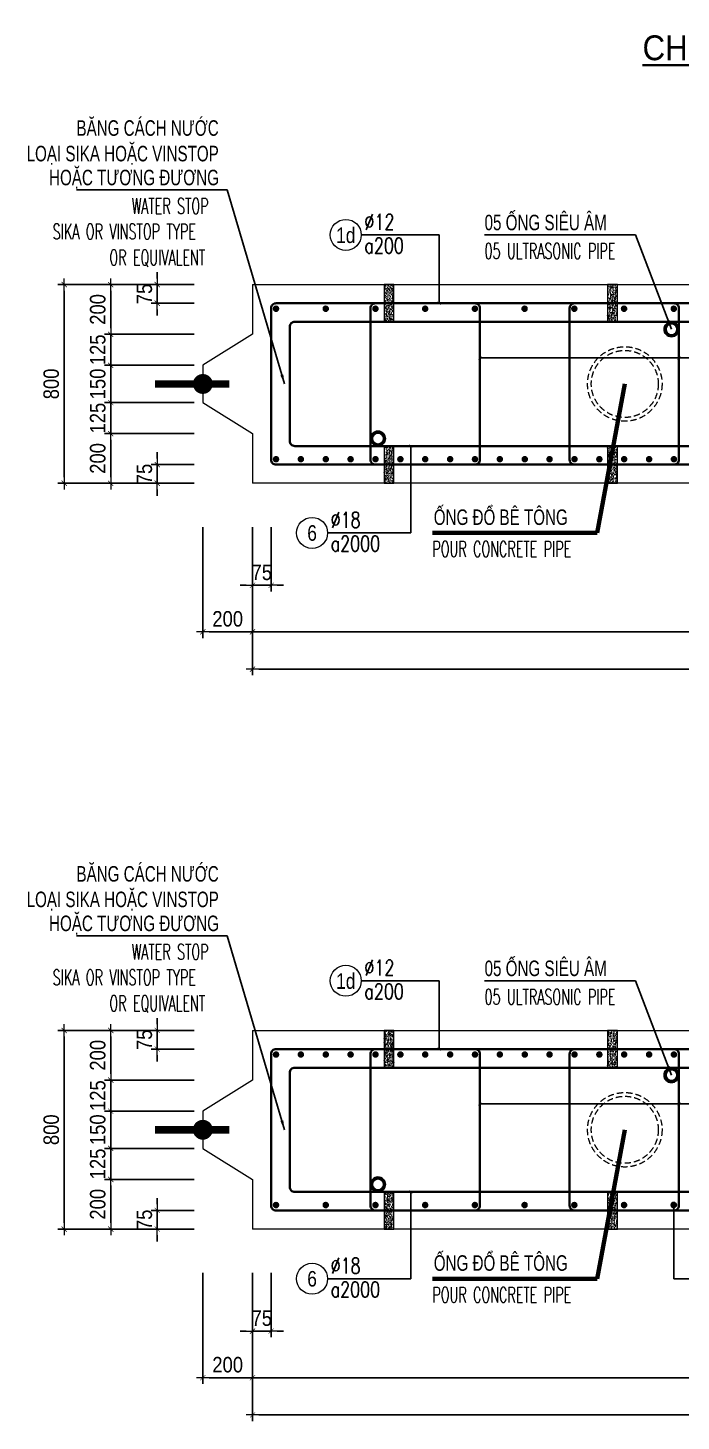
# Model space of a CAD drawing. Header units: millimetres. Extents: x -642477 to 1168880, y -27982 to 330379.
# Drawn here: x 387822 to 395718, y 84914 to 101745 of the extents above; entities that cross this region are included whole.
import ezdxf
from ezdxf.enums import TextEntityAlignment as Align

# ---------------------------------------------------------------- set-up
doc = ezdxf.new("R2010")
doc.units = ezdxf.units.MM
doc.linetypes.add('HIDDEN', pattern=[0.375, 0.25, -0.125])
doc.layers.get('0').update_dxf_attribs({"lineweight": 20})
doc.layers.get('Defpoints').update_dxf_attribs({"color": 151, "lineweight": 9})
for name, color, linetype, lineweight in [('NDC_S_BREAK-LINE', 1, 'Continuous', 15), ('NDC_S_DIAPHGRAM WALL', 3, 'Continuous', 20), ('NDC_S_DIM', 1, 'Continuous', 15), ('NDC_S_ENG TITLE', 3, 'Continuous', 20), ('NDC_S_HATCH MATERIAL', 8, 'Continuous', 13), ('NDC_S_LEADER', 1, 'Continuous', 15), ('NDC_S_LEVEL TEXT', 7, 'Continuous', 20), ('NDC_S_REBAR', 4, 'Continuous', 35), ('NDC_S_VN TEXT', 7, 'Continuous', 20), ('NDC_S_VN TITLE', 6, 'Continuous', 35)]:
    doc.layers.add(name, color=color, linetype=linetype, lineweight=lineweight)
doc.layers.add('NDC_S_REBAR DES.', color=2, linetype='Continuous')
doc.styles.add('ARIAL', font='arial.ttf', dxfattribs={"width": 0.8})
doc.styles.add('NDC_ARIAL', font='arial.ttf', dxfattribs={"width": 0.85})
doc.styles.add('NDC_DIM', font='', dxfattribs={"width": 0.75})
doc.styles.add('NDC_EN TXT', font='romans.shx', dxfattribs={"width": 0.8})
doc.styles.get('NDC_DIM').set_extended_font_data('Dotum')
doc.dimstyles.new('A1-NDC-1-25 (x3)', dxfattribs={"dimscale": 75, "dimtxt": 2.5, "dimasz": 1, "dimexe": 1, "dimexo": 0, "dimgap": 0.8, "dimtad": 1, "dimdec": 0, "dimlfac": 0.333333, "dimdsep": 46, "dimtxsty": 'NDC_ARIAL', "dimblk": 'DIMMARK', "dimcen": 49999.938995, "dimdle": 1.5, "dimclrd": 1, "dimclre": 1, "dimclrt": 3, "dimadec": 0, "dimazin": 0, "dimtfac": 1, "dimtdec": 0, "dimtix": 1, "dimtmove": 2, "dimatfit": 3, "dimfxl": 1, "dimarcsym": 0})
doc.dimstyles.new('NDC_dim_25', dxfattribs={"dimscale": 25, "dimtxt": 2.2, "dimasz": 1.5, "dimexe": 1.5, "dimexo": 2.5, "dimgap": 1, "dimtad": 1, "dimdec": 0, "dimzin": 0, "dimdsep": 46, "dimtxsty": 'NDC_DIM', "dimblk": 'DIMMARK', "dimcen": 0.09, "dimdle": 1.2, "dimclrd": 1, "dimclre": 1, "dimclrt": 3, "dimadec": 0, "dimazin": 0, "dimtfac": 1, "dimtdec": 0, "dimtix": 1, "dimtofl": 0, "dimtmove": 0, "dimatfit": 3, "dimfxl": 6, "dimfxlon": 1, "dimtolj": 1, "dimtzin": 0, "dimarcsym": 0})

# ---------------------------------------------------------------- blocks, each defined once
blk = doc.blocks.new('DIMMARK')
at = {"layer": 'NDC_S_DIM', "color": 1}
blk.add_line((-1.5, 0), (1, 0), dxfattribs=at)
at = {"layer": 'NDC_S_DIM', "color": 2, "const_width": 0.1}
blk.add_lwpolyline([(-0.42, -0.42), (0.42, 0.42)], dxfattribs=at)
blk = doc.blocks.new('Ong sieu am')
at = {"layer": 'NDC_S_HATCH MATERIAL'}
h = blk.add_hatch(dxfattribs=at)
h.set_pattern_fill('ANSI31', color=256, scale=20)
h.set_pattern_definition([(45, (0, 0), (-1.76776695, 1.76776695), [])])
h.paths.add_polyline_path([(-7119.3, 51158.9, 1), (-7179.3, 51158.9, 1)])
h.paths.add_polyline_path([(-7171.3, 51158.9, -1), (-7127.3, 51158.9, -1)], flags=16)
at = {"layer": 'NDC_S_REBAR DES.'}
for radius in [30, 22]:
    blk.add_circle((-7149.3, 51158.9), radius, dxfattribs=at)
blk = doc.blocks.new('ong do BT')
at = {"layer": 'NDC_S_HATCH MATERIAL', "linetype": 'HIDDEN', "ltscale": 100}
for radius in [150, 135]:
    blk.add_circle((-6323.7, 51237.8), radius, dxfattribs=at)
blk = doc.blocks.new('con ke BT')
at = {"layer": 'NDC_S_HATCH MATERIAL'}
h = blk.add_hatch(dxfattribs=at)
h.set_pattern_fill('AR-CONC', color=256, scale=2)
h.set_pattern_definition([(50, (0, 0), (14.3452037, -1.2550427), [1.5, -16.5]), (355, (0, 0), (-2.7750267, 15.0438427), [1.2, -13.2]), (100.451444, (1.195, -0.105), (11.570177, 13.7888), [1.274804, -14.0228422]), (46.1842, (0, 4), (21.3448266, -3.3103856), [2.25, -24.75]), (96.635635, (1.779, 3.724), (18.693239, 19.482372), [1.912207, -21.034275]), (351.184164, (0, 4), (18.693239, 19.482372), [1.8, -19.8]), (21, (2, 3), (11.938141, -8.0523778), [1.5, -16.5]), (326, (2, 3), (4.8663066, 14.503001), [1.2, -13.2]), (71.451445, (2.995, 2.329), (16.8044475, 6.450623), [1.274804, -14.0228422]), (37.5, (0, 0), (0.2431971, 6.6578771), [0, -13.04, 0, -13.4, 0, -13.25]), (7.5, (0, 0), (5.2613907, 7.8882342), [0, -7.64, 0, -12.74, 0, -5.05]), (327.5, (-4.46, 0), (10.6764487, -0.45109743), [0, -5, 0, -15.6, 0, -20.7]), (317.5, (-6.46, 0), (11.6637234, 2.0020996), [0, -6.5, 0, -10.36, 0, -14.7])])
h.paths.add_polyline_path([(-7076.9, 51430.9), (-7116.9, 51430.9), (-7116.9, 51280.9), (-7076.9, 51280.9)])
at = {"layer": 'NDC_S_BREAK-LINE'}
blk.add_lwpolyline([(-7116.9, 51430.9), (-7116.9, 51280.9), (-7076.9, 51280.9), (-7076.9, 51430.9)], close=True, dxfattribs=at)
blk = doc.blocks.new('*U2588')
at = {"layer": 'NDC_S_LEADER', "xscale": 3, "yscale": 3, "zscale": 3}
blk.add_blockref('con ke BT', (21291, -154068), dxfattribs=at)
blk = doc.blocks.new('*U2589')
at = {"layer": 'NDC_S_DIM', "color": 0, "linetype": 'ByBlock', "lineweight": -2, "transparency": 16777216}
for p in [(0, 0), (2700, 0)]:
    blk.add_blockref('*U2588', p, dxfattribs=at)
blk = doc.blocks.new('*U2590')
at = {"layer": 'NDC_S_LEADER', "xscale": 3, "yscale": 3, "zscale": 3}
blk.add_blockref('con ke BT', (21291, -154068), dxfattribs=at)
blk = doc.blocks.new('*U2591')
at = {"layer": 'NDC_S_DIM', "color": 0, "linetype": 'ByBlock', "lineweight": -2, "transparency": 16777216}
for p in [(0, 0), (2700, 0)]:
    blk.add_blockref('*U2590', p, dxfattribs=at)
blk = doc.blocks.new('*U367')
blk.add_circle((-2.5, 0), 2.5)
at = {"layer": 'NDC_S_VN TEXT', "color": 3, "style": 'NDC_EN TXT', "width": 0.75}
for tag, p in [('DK1', (0.5, 0.85)), ('KC1', (0.5, -2.97))]:
    blk.add_attdef(tag, p, '', height=2.5, dxfattribs=at)
at = {"layer": 'NDC_S_VN TEXT', "color": 7, "style": 'ARIAL', "width": 0.8}
blk.add_attdef('SH2', text='', height=2.5, dxfattribs=at).set_placement((-2.5, 0), align=Align.MIDDLE)
blk = doc.blocks.new('kata_block_THEP')
at = {"layer": 'NDC_S_REBAR', "color": 0}
for p, q in [((-0.5, 0), (0.5, 0)), ((-0.35, 0.35), (0.35, -0.35)), ((0.35, 0.35), (-0.35, -0.35)), ((0, 0.5), (0, -0.5))]:
    blk.add_line(p, q, dxfattribs=at)
at = {"layer": 'NDC_S_REBAR', "color": 0, "const_width": 0.0833}
blk.add_lwpolyline([(-0.5, 0, 1), (0.5, 0, 1), (-0.5, 0, 1)], format="xyb", dxfattribs=at)
blk = doc.blocks.new('*U2603')
at = {"layer": 'NDC_S_REBAR', "ltscale": 80, "xscale": 72, "yscale": 72, "zscale": 72}
blk.add_blockref('kata_block_THEP', (0, 0), dxfattribs=at)
blk = doc.blocks.new('*U2604')
at = {"layer": 'NDC_S_LEVEL TEXT', "color": 0, "linetype": 'ByBlock', "lineweight": -2, "transparency": 16777216}
for p in [(0, 0), (600.9, 0), (1201.8, 0), (1802.7, 0), (2403.6, 0), (3004.5, 0), (3605.4, 0), (4206.3, 0), (4807.2, 0)]:
    blk.add_blockref('*U2603', p, dxfattribs=at)
blk = doc.blocks.new('*U2596')
at = {"layer": 'NDC_S_REBAR', "ltscale": 80, "xscale": 72, "yscale": 72, "zscale": 72}
blk.add_blockref('kata_block_THEP', (0, 0), dxfattribs=at)
blk = doc.blocks.new('*U2597')
at = {"layer": 'NDC_S_LEVEL TEXT', "color": 0, "linetype": 'ByBlock', "lineweight": -2, "transparency": 16777216}
for p in [(0, 0), (300.6, 0), (601.2, 0), (901.8, 0), (1202.4, 0), (1503, 0), (1803.6, 0), (2104.2, 0), (2404.8, 0), (2705.4, 0), (3006, 0), (3306.6, 0), (3607.2, 0), (3907.8, 0), (4208.4, 0), (4509, 0), (4809.6, 0)]:
    blk.add_blockref('*U2596', p, dxfattribs=at)
blk = doc.blocks.new('*U2605')
at = {"layer": 'NDC_S_LEADER', "xscale": 3, "yscale": 3, "zscale": 3}
blk.add_blockref('con ke BT', (21291, -154068), dxfattribs=at)
blk = doc.blocks.new('*U2606')
at = {"layer": 'NDC_S_DIM', "color": 0, "linetype": 'ByBlock', "lineweight": -2, "transparency": 16777216}
for p in [(0, 0), (2700, 0)]:
    blk.add_blockref('*U2605', p, dxfattribs=at)
blk = doc.blocks.new('*U2607')
at = {"layer": 'NDC_S_LEADER', "xscale": 3, "yscale": 3, "zscale": 3}
blk.add_blockref('con ke BT', (21291, -154068), dxfattribs=at)
blk = doc.blocks.new('*U2608')
at = {"layer": 'NDC_S_DIM', "color": 0, "linetype": 'ByBlock', "lineweight": -2, "transparency": 16777216}
for p in [(0, 0), (2700, 0)]:
    blk.add_blockref('*U2607', p, dxfattribs=at)
blk = doc.blocks.new('*U2594')
at = {"layer": 'NDC_S_REBAR', "ltscale": 80, "xscale": 72, "yscale": 72, "zscale": 72}
blk.add_blockref('kata_block_THEP', (0, 0), dxfattribs=at)
blk = doc.blocks.new('*U2595')
at = {"layer": 'NDC_S_LEVEL TEXT', "color": 0, "linetype": 'ByBlock', "lineweight": -2, "transparency": 16777216}
for p in [(0, 0), (600.9, 0), (1201.8, 0), (1802.7, 0), (2403.6, 0), (3004.5, 0), (3605.4, 0), (4206.3, 0), (4807.2, 0)]:
    blk.add_blockref('*U2594', p, dxfattribs=at)
blk = doc.blocks.new('*U2598')
at = {"layer": 'NDC_S_REBAR', "ltscale": 80, "xscale": 72, "yscale": 72, "zscale": 72}
blk.add_blockref('kata_block_THEP', (0, 0), dxfattribs=at)
blk = doc.blocks.new('*U2611')
at = {"layer": 'NDC_S_LEVEL TEXT', "color": 0, "linetype": 'ByBlock', "lineweight": -2, "transparency": 16777216}
for p in [(0, 0), (300.6, 0), (601.2, 0), (901.8, 0), (1202.4, 0), (1503, 0), (1803.6, 0), (2104.2, 0), (2404.8, 0), (2705.4, 0), (3006, 0), (3306.6, 0), (3607.2, 0), (3907.8, 0), (4208.4, 0), (4509, 0), (4809.6, 0)]:
    blk.add_blockref('*U2598', p, dxfattribs=at)
blk = doc.blocks.new('*D2647')
at = {"layer": 'Defpoints', "color": 0, "ltscale": 100, "transparency": 16777216}
for p in [(390537, 95714), (407337, 95714), (407337, 94449)]:
    blk.add_point(p, dxfattribs=at)
at = {"layer": 'NDC_S_DIM', "color": 1, "lineweight": -2, "ltscale": 100, "transparency": 16777216}
for p, q in [((390537, 95714), (390537, 94374)), ((407337, 95714), (407337, 94374)), ((390612, 94449), (407262, 94449))]:
    blk.add_line(p, q, dxfattribs=at)
at = {"layer": 'NDC_S_DIM', "color": 1, "lineweight": -2, "ltscale": 100, "transparency": 16777216, "xscale": 75, "yscale": 75, "zscale": 75, "rotation": 180}
blk.add_blockref('DIMMARK', (390537, 94449), dxfattribs=at)
at = {"layer": 'NDC_S_DIM', "color": 1, "lineweight": -2, "ltscale": 100, "transparency": 16777216, "xscale": 75, "yscale": 75, "zscale": 75}
blk.add_blockref('DIMMARK', (407337, 94449), dxfattribs=at)
at = {"layer": 'NDC_S_DIM', "color": 3, "ltscale": 100, "transparency": 16777216, "insert": (398937, 94605), "char_height": 187.5, "attachment_point": 5, "style": 'NDC_ARIAL'}
blk.add_mtext('5600', dxfattribs=at)
blk = doc.blocks.new('*D2649')
at = {"layer": 'Defpoints', "color": 0, "ltscale": 100, "transparency": 16777216}
for p in [(390537, 95714), (407337, 95714), (407337, 93999)]:
    blk.add_point(p, dxfattribs=at)
at = {"layer": 'NDC_S_DIM', "color": 1, "lineweight": -2, "ltscale": 100, "transparency": 16777216}
for p, q in [((390537, 95714), (390537, 93924)), ((407337, 95714), (407337, 93924)), ((390612, 93999), (407262, 93999))]:
    blk.add_line(p, q, dxfattribs=at)
at = {"layer": 'NDC_S_DIM', "color": 1, "lineweight": -2, "ltscale": 100, "transparency": 16777216, "xscale": 75, "yscale": 75, "zscale": 75, "rotation": 180}
blk.add_blockref('DIMMARK', (390537, 93999), dxfattribs=at)
at = {"layer": 'NDC_S_DIM', "color": 1, "lineweight": -2, "ltscale": 100, "transparency": 16777216, "xscale": 75, "yscale": 75, "zscale": 75}
blk.add_blockref('DIMMARK', (407337, 93999), dxfattribs=at)
at = {"layer": 'NDC_S_DIM', "color": 3, "ltscale": 100, "transparency": 16777216, "insert": (398937, 94155), "char_height": 187.5, "attachment_point": 5, "style": 'NDC_ARIAL'}
blk.add_mtext('5600', dxfattribs=at)
blk = doc.blocks.new('*D2658')
at = {"layer": 'Defpoints', "color": 0, "ltscale": 100, "transparency": 16777216}
for p in [(390537, 86704), (390762, 86704), (390762, 86002)]:
    blk.add_point(p, dxfattribs=at)
at = {"layer": 'NDC_S_DIM', "color": 1, "lineweight": -2, "ltscale": 100, "transparency": 16777216}
for p, q in [((390537, 86704), (390537, 85927)), ((390762, 86704), (390762, 85927)), ((390462, 86002), (390387, 86002)), ((390537, 86002), (390762, 86002)), ((390837, 86002), (390912, 86002))]:
    blk.add_line(p, q, dxfattribs=at)
at = {"layer": 'NDC_S_DIM', "color": 1, "lineweight": -2, "ltscale": 100, "transparency": 16777216, "xscale": 75, "yscale": 75, "zscale": 75}
blk.add_blockref('DIMMARK', (390537, 86002), dxfattribs=at)
at = {"layer": 'NDC_S_DIM', "color": 1, "lineweight": -2, "ltscale": 100, "transparency": 16777216, "xscale": 75, "yscale": 75, "zscale": 75, "rotation": 180}
blk.add_blockref('DIMMARK', (390762, 86002), dxfattribs=at)
at = {"layer": 'NDC_S_DIM', "color": 3, "ltscale": 100, "transparency": 16777216, "insert": (390649, 86157), "char_height": 187.5, "attachment_point": 5, "style": 'NDC_ARIAL'}
blk.add_mtext('75', dxfattribs=at)
blk = doc.blocks.new('*D2660')
at = {"layer": 'Defpoints', "color": 0, "ltscale": 100, "transparency": 16777216}
for p in [(389937, 86704), (390537, 86704), (390537, 85439)]:
    blk.add_point(p, dxfattribs=at)
at = {"layer": 'NDC_S_DIM', "color": 1, "lineweight": -2, "ltscale": 100, "transparency": 16777216}
for p, q in [((389937, 86704), (389937, 85364)), ((390537, 86704), (390537, 85364)), ((390012, 85439), (390462, 85439))]:
    blk.add_line(p, q, dxfattribs=at)
at = {"layer": 'NDC_S_DIM', "color": 1, "lineweight": -2, "ltscale": 100, "transparency": 16777216, "xscale": 75, "yscale": 75, "zscale": 75, "rotation": 180}
blk.add_blockref('DIMMARK', (389937, 85439), dxfattribs=at)
at = {"layer": 'NDC_S_DIM', "color": 1, "lineweight": -2, "ltscale": 100, "transparency": 16777216, "xscale": 75, "yscale": 75, "zscale": 75}
blk.add_blockref('DIMMARK', (390537, 85439), dxfattribs=at)
at = {"layer": 'NDC_S_DIM', "color": 3, "ltscale": 100, "transparency": 16777216, "insert": (390237, 85595), "char_height": 187.5, "attachment_point": 5, "style": 'NDC_ARIAL'}
blk.add_mtext('200', dxfattribs=at)
blk = doc.blocks.new('*D2661')
at = {"layer": 'Defpoints', "color": 0, "ltscale": 100, "transparency": 16777216}
for p in [(390537, 86704), (407337, 86704), (407337, 85439)]:
    blk.add_point(p, dxfattribs=at)
at = {"layer": 'NDC_S_DIM', "color": 1, "lineweight": -2, "ltscale": 100, "transparency": 16777216}
for p, q in [((390537, 86704), (390537, 85364)), ((407337, 86704), (407337, 85364)), ((390612, 85439), (407262, 85439))]:
    blk.add_line(p, q, dxfattribs=at)
at = {"layer": 'NDC_S_DIM', "color": 1, "lineweight": -2, "ltscale": 100, "transparency": 16777216, "xscale": 75, "yscale": 75, "zscale": 75, "rotation": 180}
blk.add_blockref('DIMMARK', (390537, 85439), dxfattribs=at)
at = {"layer": 'NDC_S_DIM', "color": 1, "lineweight": -2, "ltscale": 100, "transparency": 16777216, "xscale": 75, "yscale": 75, "zscale": 75}
blk.add_blockref('DIMMARK', (407337, 85439), dxfattribs=at)
at = {"layer": 'NDC_S_DIM', "color": 3, "ltscale": 100, "transparency": 16777216, "insert": (398937, 85595), "char_height": 187.5, "attachment_point": 5, "style": 'NDC_ARIAL'}
blk.add_mtext('5600', dxfattribs=at)
blk = doc.blocks.new('*D2663')
at = {"layer": 'Defpoints', "color": 0, "ltscale": 100, "transparency": 16777216}
for p in [(390537, 86704), (407337, 86704), (407337, 84989)]:
    blk.add_point(p, dxfattribs=at)
at = {"layer": 'NDC_S_DIM', "color": 1, "lineweight": -2, "ltscale": 100, "transparency": 16777216}
for p, q in [((390537, 86704), (390537, 84914)), ((407337, 86704), (407337, 84914)), ((390612, 84989), (407262, 84989))]:
    blk.add_line(p, q, dxfattribs=at)
at = {"layer": 'NDC_S_DIM', "color": 1, "lineweight": -2, "ltscale": 100, "transparency": 16777216, "xscale": 75, "yscale": 75, "zscale": 75, "rotation": 180}
blk.add_blockref('DIMMARK', (390537, 84989), dxfattribs=at)
at = {"layer": 'NDC_S_DIM', "color": 1, "lineweight": -2, "ltscale": 100, "transparency": 16777216, "xscale": 75, "yscale": 75, "zscale": 75}
blk.add_blockref('DIMMARK', (407337, 84989), dxfattribs=at)
at = {"layer": 'NDC_S_DIM', "color": 3, "ltscale": 100, "transparency": 16777216, "insert": (398937, 85145), "char_height": 187.5, "attachment_point": 5, "style": 'NDC_ARIAL'}
blk.add_mtext('5600', dxfattribs=at)
blk = doc.blocks.new('*D2636')
at = {"layer": 'Defpoints', "color": 0, "ltscale": 100, "transparency": 16777216}
for p in [(390537, 95714), (390762, 95714), (390537, 95011)]:
    blk.add_point(p, dxfattribs=at)
at = {"layer": 'NDC_S_DIM', "color": 1, "lineweight": -2, "ltscale": 100, "transparency": 16777216}
for p, q in [((390537, 95714), (390537, 94936)), ((390762, 95714), (390762, 94936)), ((390462, 95011), (390387, 95011)), ((390762, 95011), (390537, 95011)), ((390837, 95011), (390912, 95011))]:
    blk.add_line(p, q, dxfattribs=at)
at = {"layer": 'NDC_S_DIM', "color": 1, "lineweight": -2, "ltscale": 100, "transparency": 16777216, "xscale": 75, "yscale": 75, "zscale": 75}
blk.add_blockref('DIMMARK', (390537, 95011), dxfattribs=at)
at = {"layer": 'NDC_S_DIM', "color": 1, "lineweight": -2, "ltscale": 100, "transparency": 16777216, "xscale": 75, "yscale": 75, "zscale": 75, "rotation": 180}
blk.add_blockref('DIMMARK', (390762, 95011), dxfattribs=at)
at = {"layer": 'NDC_S_DIM', "color": 3, "ltscale": 100, "transparency": 16777216, "insert": (390649, 95167), "char_height": 187.5, "attachment_point": 5, "style": 'NDC_ARIAL'}
blk.add_mtext('75', dxfattribs=at)
blk = doc.blocks.new('*D2637')
at = {"layer": 'Defpoints', "color": 0, "ltscale": 100, "transparency": 16777216}
for p in [(389937, 95714), (390537, 95714), (389937, 94449)]:
    blk.add_point(p, dxfattribs=at)
at = {"layer": 'NDC_S_DIM', "color": 1, "lineweight": -2, "ltscale": 100, "transparency": 16777216}
for p, q in [((389937, 95714), (389937, 94374)), ((390537, 95714), (390537, 94374)), ((390462, 94449), (390012, 94449))]:
    blk.add_line(p, q, dxfattribs=at)
at = {"layer": 'NDC_S_DIM', "color": 1, "lineweight": -2, "ltscale": 100, "transparency": 16777216, "xscale": 75, "yscale": 75, "zscale": 75, "rotation": 180}
blk.add_blockref('DIMMARK', (389937, 94449), dxfattribs=at)
at = {"layer": 'NDC_S_DIM', "color": 1, "lineweight": -2, "ltscale": 100, "transparency": 16777216, "xscale": 75, "yscale": 75, "zscale": 75}
blk.add_blockref('DIMMARK', (390537, 94449), dxfattribs=at)
at = {"layer": 'NDC_S_DIM', "color": 3, "ltscale": 100, "transparency": 16777216, "insert": (390237, 94605), "char_height": 187.5, "attachment_point": 5, "style": 'NDC_ARIAL'}
blk.add_mtext('200', dxfattribs=at)
blk = doc.blocks.new('*D2628')
at = {"layer": 'Defpoints', "color": 0, "ltscale": 100, "transparency": 16777216}
for p in [(388823, 96844), (389831, 96844), (389831, 96244)]:
    blk.add_point(p, dxfattribs=at)
at = {"layer": 'NDC_S_DIM', "color": 1, "lineweight": -2, "ltscale": 100, "transparency": 16777216}
for p, q in [((389831, 96844), (388748, 96844)), ((388823, 96319), (388823, 96769)), ((389831, 96244), (388748, 96244))]:
    blk.add_line(p, q, dxfattribs=at)
at = {"layer": 'NDC_S_DIM', "color": 1, "lineweight": -2, "ltscale": 100, "transparency": 16777216, "xscale": 75, "yscale": 75, "zscale": 75}
for p, rotation in [((388823, 96844), 90), ((388823, 96244), 270)]:
    blk.add_blockref('DIMMARK', p, dxfattribs=dict(at, rotation=rotation))
at = {"layer": 'NDC_S_DIM', "color": 3, "ltscale": 100, "transparency": 16777216, "insert": (388667, 96544), "char_height": 187.5, "attachment_point": 5, "rotation": 90, "style": 'NDC_ARIAL'}
blk.add_mtext('200', dxfattribs=at)
blk = doc.blocks.new('*D2629')
at = {"layer": 'Defpoints', "color": 0, "ltscale": 100, "transparency": 16777216}
for p in [(388823, 97219), (389831, 97219), (389831, 96844)]:
    blk.add_point(p, dxfattribs=at)
at = {"layer": 'NDC_S_DIM', "color": 1, "lineweight": -2, "ltscale": 100, "transparency": 16777216}
for p, q in [((388823, 97294), (388823, 97369)), ((389831, 97219), (388748, 97219)), ((388823, 96844), (388823, 97219)), ((389831, 96844), (388748, 96844)), ((388823, 96769), (388823, 96694))]:
    blk.add_line(p, q, dxfattribs=at)
at = {"layer": 'NDC_S_DIM', "color": 1, "lineweight": -2, "ltscale": 100, "transparency": 16777216, "xscale": 75, "yscale": 75, "zscale": 75}
for p, rotation in [((388823, 97219), 270), ((388823, 96844), 90)]:
    blk.add_blockref('DIMMARK', p, dxfattribs=dict(at, rotation=rotation))
at = {"layer": 'NDC_S_DIM', "color": 3, "ltscale": 100, "transparency": 16777216, "insert": (388667, 97031), "char_height": 187.5, "attachment_point": 5, "rotation": 90, "style": 'NDC_ARIAL'}
blk.add_mtext('125', dxfattribs=at)
blk = doc.blocks.new('*D2630')
at = {"layer": 'Defpoints', "color": 0, "ltscale": 100, "transparency": 16777216}
for p in [(388823, 97669), (389831, 97669), (389831, 97219)]:
    blk.add_point(p, dxfattribs=at)
at = {"layer": 'NDC_S_DIM', "color": 1, "lineweight": -2, "ltscale": 100, "transparency": 16777216}
for p, q in [((388823, 97744), (388823, 97819)), ((389831, 97669), (388748, 97669)), ((388823, 97219), (388823, 97669)), ((389831, 97219), (388748, 97219)), ((388823, 97144), (388823, 97069))]:
    blk.add_line(p, q, dxfattribs=at)
at = {"layer": 'NDC_S_DIM', "color": 1, "lineweight": -2, "ltscale": 100, "transparency": 16777216, "xscale": 75, "yscale": 75, "zscale": 75}
for p, rotation in [((388823, 97669), 270), ((388823, 97219), 90)]:
    blk.add_blockref('DIMMARK', p, dxfattribs=dict(at, rotation=rotation))
at = {"layer": 'NDC_S_DIM', "color": 3, "ltscale": 100, "transparency": 16777216, "insert": (388667, 97444), "char_height": 187.5, "attachment_point": 5, "rotation": 90, "style": 'NDC_ARIAL'}
blk.add_mtext('150', dxfattribs=at)
blk = doc.blocks.new('*D2631')
at = {"layer": 'Defpoints', "color": 0, "ltscale": 100, "transparency": 16777216}
for p in [(388823, 98044), (389831, 98044), (389831, 97669)]:
    blk.add_point(p, dxfattribs=at)
at = {"layer": 'NDC_S_DIM', "color": 1, "lineweight": -2, "ltscale": 100, "transparency": 16777216}
for p, q in [((388823, 98119), (388823, 98194)), ((389831, 98044), (388748, 98044)), ((388823, 97669), (388823, 98044)), ((389831, 97669), (388748, 97669)), ((388823, 97594), (388823, 97519))]:
    blk.add_line(p, q, dxfattribs=at)
at = {"layer": 'NDC_S_DIM', "color": 1, "lineweight": -2, "ltscale": 100, "transparency": 16777216, "xscale": 75, "yscale": 75, "zscale": 75}
for p, rotation in [((388823, 98044), 270), ((388823, 97669), 90)]:
    blk.add_blockref('DIMMARK', p, dxfattribs=dict(at, rotation=rotation))
at = {"layer": 'NDC_S_DIM', "color": 3, "ltscale": 100, "transparency": 16777216, "insert": (388667, 97856), "char_height": 187.5, "attachment_point": 5, "rotation": 90, "style": 'NDC_ARIAL'}
blk.add_mtext('125', dxfattribs=at)
blk = doc.blocks.new('*D2632')
at = {"layer": 'Defpoints', "color": 0, "ltscale": 100, "transparency": 16777216}
for p in [(388823, 98644), (389831, 98644), (389831, 98044)]:
    blk.add_point(p, dxfattribs=at)
at = {"layer": 'NDC_S_DIM', "color": 1, "lineweight": -2, "ltscale": 100, "transparency": 16777216}
for p, q in [((389831, 98644), (388748, 98644)), ((388823, 98119), (388823, 98569)), ((389831, 98044), (388748, 98044))]:
    blk.add_line(p, q, dxfattribs=at)
at = {"layer": 'NDC_S_DIM', "color": 1, "lineweight": -2, "ltscale": 100, "transparency": 16777216, "xscale": 75, "yscale": 75, "zscale": 75}
for p, rotation in [((388823, 98644), 90), ((388823, 98044), 270)]:
    blk.add_blockref('DIMMARK', p, dxfattribs=dict(at, rotation=rotation))
at = {"layer": 'NDC_S_DIM', "color": 3, "ltscale": 100, "transparency": 16777216, "insert": (388667, 98344), "char_height": 187.5, "attachment_point": 5, "rotation": 90, "style": 'NDC_ARIAL'}
blk.add_mtext('200', dxfattribs=at)
blk = doc.blocks.new('*D2633')
at = {"layer": 'Defpoints', "color": 0, "ltscale": 100, "transparency": 16777216}
for p in [(388261, 98644), (389831, 98644), (389831, 96244)]:
    blk.add_point(p, dxfattribs=at)
at = {"layer": 'NDC_S_DIM', "color": 1, "lineweight": -2, "ltscale": 100, "transparency": 16777216}
for p, q in [((389831, 98644), (388186, 98644)), ((388261, 96319), (388261, 98569)), ((389831, 96244), (388186, 96244))]:
    blk.add_line(p, q, dxfattribs=at)
at = {"layer": 'NDC_S_DIM', "color": 1, "lineweight": -2, "ltscale": 100, "transparency": 16777216, "xscale": 75, "yscale": 75, "zscale": 75}
for p, rotation in [((388261, 98644), 90), ((388261, 96244), 270)]:
    blk.add_blockref('DIMMARK', p, dxfattribs=dict(at, rotation=rotation))
at = {"layer": 'NDC_S_DIM', "color": 3, "ltscale": 100, "transparency": 16777216, "insert": (388105, 97444), "char_height": 187.5, "attachment_point": 5, "rotation": 90, "style": 'NDC_ARIAL'}
blk.add_mtext('800', dxfattribs=at)
blk = doc.blocks.new('*D2634')
at = {"layer": 'Defpoints', "color": 0, "ltscale": 100, "transparency": 16777216}
for p in [(389386, 96469), (389831, 96469), (389831, 96244)]:
    blk.add_point(p, dxfattribs=at)
at = {"layer": 'NDC_S_DIM', "color": 1, "lineweight": -2, "ltscale": 100, "transparency": 16777216}
for p, q in [((389386, 96544), (389386, 96619)), ((389831, 96469), (389311, 96469)), ((389386, 96244), (389386, 96469)), ((389831, 96244), (389311, 96244)), ((389386, 96169), (389386, 96094))]:
    blk.add_line(p, q, dxfattribs=at)
at = {"layer": 'NDC_S_DIM', "color": 1, "lineweight": -2, "ltscale": 100, "transparency": 16777216, "xscale": 75, "yscale": 75, "zscale": 75}
for p, rotation in [((389386, 96469), 270), ((389386, 96244), 90)]:
    blk.add_blockref('DIMMARK', p, dxfattribs=dict(at, rotation=rotation))
at = {"layer": 'NDC_S_DIM', "color": 3, "ltscale": 100, "transparency": 16777216, "insert": (389230, 96356), "char_height": 187.5, "attachment_point": 5, "rotation": 90, "style": 'NDC_ARIAL'}
blk.add_mtext('75', dxfattribs=at)
blk = doc.blocks.new('*D2635')
at = {"layer": 'Defpoints', "color": 0, "ltscale": 100, "transparency": 16777216}
for p in [(389386, 98644), (389831, 98644), (389831, 98419)]:
    blk.add_point(p, dxfattribs=at)
at = {"layer": 'NDC_S_DIM', "color": 1, "lineweight": -2, "ltscale": 100, "transparency": 16777216}
for p, q in [((389831, 98644), (389311, 98644)), ((389386, 98719), (389386, 98794)), ((389386, 98419), (389386, 98644)), ((389831, 98419), (389311, 98419)), ((389386, 98344), (389386, 98269))]:
    blk.add_line(p, q, dxfattribs=at)
at = {"layer": 'NDC_S_DIM', "color": 1, "lineweight": -2, "ltscale": 100, "transparency": 16777216, "xscale": 75, "yscale": 75, "zscale": 75}
for p, rotation in [((389386, 98644), 270), ((389386, 98419), 90)]:
    blk.add_blockref('DIMMARK', p, dxfattribs=dict(at, rotation=rotation))
at = {"layer": 'NDC_S_DIM', "color": 3, "ltscale": 100, "transparency": 16777216, "insert": (389230, 98531), "char_height": 187.5, "attachment_point": 5, "rotation": 90, "style": 'NDC_ARIAL'}
blk.add_mtext('75', dxfattribs=at)
blk = doc.blocks.new('*D2612')
at = {"layer": 'Defpoints', "color": 0, "ltscale": 100, "transparency": 16777216}
for p in [(388823, 87834), (389831, 87834), (389831, 87234)]:
    blk.add_point(p, dxfattribs=at)
at = {"layer": 'NDC_S_DIM', "color": 1, "lineweight": -2, "ltscale": 100, "transparency": 16777216}
for p, q in [((389831, 87834), (388748, 87834)), ((388823, 87309), (388823, 87759)), ((389831, 87234), (388748, 87234))]:
    blk.add_line(p, q, dxfattribs=at)
at = {"layer": 'NDC_S_DIM', "color": 1, "lineweight": -2, "ltscale": 100, "transparency": 16777216, "xscale": 75, "yscale": 75, "zscale": 75}
for p, rotation in [((388823, 87834), 90), ((388823, 87234), 270)]:
    blk.add_blockref('DIMMARK', p, dxfattribs=dict(at, rotation=rotation))
at = {"layer": 'NDC_S_DIM', "color": 3, "ltscale": 100, "transparency": 16777216, "insert": (388667, 87534), "char_height": 187.5, "attachment_point": 5, "rotation": 90, "style": 'NDC_ARIAL'}
blk.add_mtext('200', dxfattribs=at)
blk = doc.blocks.new('*D2613')
at = {"layer": 'Defpoints', "color": 0, "ltscale": 100, "transparency": 16777216}
for p in [(388823, 88209), (389831, 88209), (389831, 87834)]:
    blk.add_point(p, dxfattribs=at)
at = {"layer": 'NDC_S_DIM', "color": 1, "lineweight": -2, "ltscale": 100, "transparency": 16777216}
for p, q in [((389831, 88209), (388748, 88209)), ((388823, 88284), (388823, 88359)), ((388823, 87834), (388823, 88209)), ((389831, 87834), (388748, 87834)), ((388823, 87759), (388823, 87684))]:
    blk.add_line(p, q, dxfattribs=at)
at = {"layer": 'NDC_S_DIM', "color": 1, "lineweight": -2, "ltscale": 100, "transparency": 16777216, "xscale": 75, "yscale": 75, "zscale": 75}
for p, rotation in [((388823, 88209), 270), ((388823, 87834), 90)]:
    blk.add_blockref('DIMMARK', p, dxfattribs=dict(at, rotation=rotation))
at = {"layer": 'NDC_S_DIM', "color": 3, "ltscale": 100, "transparency": 16777216, "insert": (388667, 88021), "char_height": 187.5, "attachment_point": 5, "rotation": 90, "style": 'NDC_ARIAL'}
blk.add_mtext('125', dxfattribs=at)
blk = doc.blocks.new('*D2614')
at = {"layer": 'Defpoints', "color": 0, "ltscale": 100, "transparency": 16777216}
for p in [(388823, 88659), (389831, 88659), (389831, 88209)]:
    blk.add_point(p, dxfattribs=at)
at = {"layer": 'NDC_S_DIM', "color": 1, "lineweight": -2, "ltscale": 100, "transparency": 16777216}
for p, q in [((388823, 88734), (388823, 88809)), ((389831, 88659), (388748, 88659)), ((388823, 88209), (388823, 88659)), ((389831, 88209), (388748, 88209)), ((388823, 88134), (388823, 88059))]:
    blk.add_line(p, q, dxfattribs=at)
at = {"layer": 'NDC_S_DIM', "color": 1, "lineweight": -2, "ltscale": 100, "transparency": 16777216, "xscale": 75, "yscale": 75, "zscale": 75}
for p, rotation in [((388823, 88659), 270), ((388823, 88209), 90)]:
    blk.add_blockref('DIMMARK', p, dxfattribs=dict(at, rotation=rotation))
at = {"layer": 'NDC_S_DIM', "color": 3, "ltscale": 100, "transparency": 16777216, "insert": (388667, 88434), "char_height": 187.5, "attachment_point": 5, "rotation": 90, "style": 'NDC_ARIAL'}
blk.add_mtext('150', dxfattribs=at)
blk = doc.blocks.new('*D2615')
at = {"layer": 'Defpoints', "color": 0, "ltscale": 100, "transparency": 16777216}
for p in [(388823, 89034), (389831, 89034), (389831, 88659)]:
    blk.add_point(p, dxfattribs=at)
at = {"layer": 'NDC_S_DIM', "color": 1, "lineweight": -2, "ltscale": 100, "transparency": 16777216}
for p, q in [((388823, 89109), (388823, 89184)), ((389831, 89034), (388748, 89034)), ((388823, 88659), (388823, 89034)), ((389831, 88659), (388748, 88659)), ((388823, 88584), (388823, 88509))]:
    blk.add_line(p, q, dxfattribs=at)
at = {"layer": 'NDC_S_DIM', "color": 1, "lineweight": -2, "ltscale": 100, "transparency": 16777216, "xscale": 75, "yscale": 75, "zscale": 75}
for p, rotation in [((388823, 89034), 270), ((388823, 88659), 90)]:
    blk.add_blockref('DIMMARK', p, dxfattribs=dict(at, rotation=rotation))
at = {"layer": 'NDC_S_DIM', "color": 3, "ltscale": 100, "transparency": 16777216, "insert": (388667, 88846), "char_height": 187.5, "attachment_point": 5, "rotation": 90, "style": 'NDC_ARIAL'}
blk.add_mtext('125', dxfattribs=at)
blk = doc.blocks.new('*D2616')
at = {"layer": 'Defpoints', "color": 0, "ltscale": 100, "transparency": 16777216}
for p in [(388823, 89634), (389831, 89634), (389831, 89034)]:
    blk.add_point(p, dxfattribs=at)
at = {"layer": 'NDC_S_DIM', "color": 1, "lineweight": -2, "ltscale": 100, "transparency": 16777216}
for p, q in [((389831, 89634), (388748, 89634)), ((388823, 89109), (388823, 89559)), ((389831, 89034), (388748, 89034))]:
    blk.add_line(p, q, dxfattribs=at)
at = {"layer": 'NDC_S_DIM', "color": 1, "lineweight": -2, "ltscale": 100, "transparency": 16777216, "xscale": 75, "yscale": 75, "zscale": 75}
for p, rotation in [((388823, 89634), 90), ((388823, 89034), 270)]:
    blk.add_blockref('DIMMARK', p, dxfattribs=dict(at, rotation=rotation))
at = {"layer": 'NDC_S_DIM', "color": 3, "ltscale": 100, "transparency": 16777216, "insert": (388667, 89334), "char_height": 187.5, "attachment_point": 5, "rotation": 90, "style": 'NDC_ARIAL'}
blk.add_mtext('200', dxfattribs=at)
blk = doc.blocks.new('*D2617')
at = {"layer": 'Defpoints', "color": 0, "ltscale": 100, "transparency": 16777216}
for p in [(388261, 89634), (389831, 89634), (389831, 87234)]:
    blk.add_point(p, dxfattribs=at)
at = {"layer": 'NDC_S_DIM', "color": 1, "lineweight": -2, "ltscale": 100, "transparency": 16777216}
for p, q in [((389831, 89634), (388186, 89634)), ((388261, 87309), (388261, 89559)), ((389831, 87234), (388186, 87234))]:
    blk.add_line(p, q, dxfattribs=at)
at = {"layer": 'NDC_S_DIM', "color": 1, "lineweight": -2, "ltscale": 100, "transparency": 16777216, "xscale": 75, "yscale": 75, "zscale": 75}
for p, rotation in [((388261, 89634), 90), ((388261, 87234), 270)]:
    blk.add_blockref('DIMMARK', p, dxfattribs=dict(at, rotation=rotation))
at = {"layer": 'NDC_S_DIM', "color": 3, "ltscale": 100, "transparency": 16777216, "insert": (388105, 88434), "char_height": 187.5, "attachment_point": 5, "rotation": 90, "style": 'NDC_ARIAL'}
blk.add_mtext('800', dxfattribs=at)
blk = doc.blocks.new('*D2618')
at = {"layer": 'Defpoints', "color": 0, "ltscale": 100, "transparency": 16777216}
for p in [(389386, 87459), (389831, 87459), (389831, 87234)]:
    blk.add_point(p, dxfattribs=at)
at = {"layer": 'NDC_S_DIM', "color": 1, "lineweight": -2, "ltscale": 100, "transparency": 16777216}
for p, q in [((389386, 87534), (389386, 87609)), ((389831, 87459), (389311, 87459)), ((389386, 87234), (389386, 87459)), ((389831, 87234), (389311, 87234)), ((389386, 87159), (389386, 87084))]:
    blk.add_line(p, q, dxfattribs=at)
at = {"layer": 'NDC_S_DIM', "color": 1, "lineweight": -2, "ltscale": 100, "transparency": 16777216, "xscale": 75, "yscale": 75, "zscale": 75}
for p, rotation in [((389386, 87459), 270), ((389386, 87234), 90)]:
    blk.add_blockref('DIMMARK', p, dxfattribs=dict(at, rotation=rotation))
at = {"layer": 'NDC_S_DIM', "color": 3, "ltscale": 100, "transparency": 16777216, "insert": (389230, 87346), "char_height": 187.5, "attachment_point": 5, "rotation": 90, "style": 'NDC_ARIAL'}
blk.add_mtext('75', dxfattribs=at)
blk = doc.blocks.new('*D2619')
at = {"layer": 'Defpoints', "color": 0, "ltscale": 100, "transparency": 16777216}
for p in [(389386, 89634), (389831, 89634), (389831, 89409)]:
    blk.add_point(p, dxfattribs=at)
at = {"layer": 'NDC_S_DIM', "color": 1, "lineweight": -2, "ltscale": 100, "transparency": 16777216}
for p, q in [((389386, 89709), (389386, 89784)), ((389831, 89634), (389311, 89634)), ((389386, 89409), (389386, 89634)), ((389831, 89409), (389311, 89409)), ((389386, 89334), (389386, 89259))]:
    blk.add_line(p, q, dxfattribs=at)
at = {"layer": 'NDC_S_DIM', "color": 1, "lineweight": -2, "ltscale": 100, "transparency": 16777216, "xscale": 75, "yscale": 75, "zscale": 75}
for p, rotation in [((389386, 89634), 270), ((389386, 89409), 90)]:
    blk.add_blockref('DIMMARK', p, dxfattribs=dict(at, rotation=rotation))
at = {"layer": 'NDC_S_DIM', "color": 3, "ltscale": 100, "transparency": 16777216, "insert": (389230, 89521), "char_height": 187.5, "attachment_point": 5, "rotation": 90, "style": 'NDC_ARIAL'}
blk.add_mtext('75', dxfattribs=at)

msp = doc.modelspace()

# ---------------------------------------------------------------- linework, layer by layer
at = {"layer": 'NDC_S_DIAPHGRAM WALL', "ltscale": 0.01}
for p, q in [((407336.6, 96243.7), (390536.6, 96243.7)), ((407336.6, 87233.8), (390536.6, 87233.8))]:
    msp.add_line(p, q, dxfattribs=at)
for points in [[(390536.6, 98643.7), (390536.6, 98043.7), (389936.6, 97668.7), (389936.6, 97218.7), (390536.6, 96843.7), (390536.6, 96243.7)], [(390536.6, 98643.7), (407336.6, 98643.7)], [(390536.6, 89633.8), (390536.6, 89033.8), (389936.6, 88658.8), (389936.6, 88208.8), (390536.6, 87833.8), (390536.6, 87233.8)], [(390536.6, 89633.8), (407336.6, 89633.8)]]:
    msp.add_lwpolyline(points, dxfattribs=at)
at = {"layer": 'NDC_S_DIAPHGRAM WALL', "ltscale": 50, "const_width": 90}
for points in [[(390258.7, 97443.7), (389358.7, 97443.7)], [(390258.7, 88433.8), (389358.7, 88433.8)]]:
    msp.add_lwpolyline(points, dxfattribs=at)
at = {"layer": 'NDC_S_DIAPHGRAM WALL', "ltscale": 50, "const_width": 120}
for points in [[(389996.6, 97443.7, -1), (389876.6, 97443.7, -1)], [(389996.6, 88433.8, -1), (389876.6, 88433.8, -1)]]:
    msp.add_lwpolyline(points, format="xyb", close=True, dxfattribs=at)
at = {"layer": 'NDC_S_REBAR'}
for points in [[(390761.6, 96528.7, 0.4142136), (390821.6, 96468.7), (407051.6, 96468.7, 0.4142136), (407111.6, 96528.7), (407111.6, 98358.7, 0.4142136), (407051.6, 98418.7), (390821.6, 98418.7, 0.4142136), (390761.6, 98358.7), (390761.6, 96528.7)], [(390761.6, 87518.8, 0.4142136), (390821.6, 87458.8), (407051.6, 87458.8, 0.4142136), (407111.6, 87518.8), (407111.6, 89348.8, 0.4142136), (407051.6, 89408.8), (390821.6, 89408.8, 0.4142136), (390761.6, 89348.8), (390761.6, 87518.8)]]:
    msp.add_lwpolyline(points, format="xyb", dxfattribs=at)
for points in [[(392023.5, 98418.7), (393224.8, 98418.7, -0.4142136), (393284.8, 98358.7), (393284.8, 96528.7, -0.4142136), (393224.8, 96468.7), (392023.5, 96468.7, -0.4142136), (391963.5, 96528.7), (391963.5, 98358.7, -0.4142136)], [(394429.5, 98418.7), (395630.8, 98418.7, -0.4142136), (395690.8, 98358.7), (395690.8, 96528.7, -0.4142136), (395630.8, 96468.7), (394429.5, 96468.7, -0.4142136), (394369.5, 96528.7), (394369.5, 98358.7, -0.4142136)], [(391046.6, 98193.7), (406826.6, 98193.7, -0.4142136), (406886.6, 98133.7), (406886.6, 96753.7, -0.4142136), (406826.6, 96693.7), (391046.6, 96693.7, -0.4142136), (390986.6, 96753.7), (390986.6, 98133.7, -0.4142136)], [(392023.5, 89408.8), (393224.8, 89408.8, -0.4142136), (393284.8, 89348.8), (393284.8, 87518.8, -0.4142136), (393224.8, 87458.8), (392023.5, 87458.8, -0.4142136), (391963.5, 87518.8), (391963.5, 89348.8, -0.4142136)], [(394429.5, 89408.8), (395630.8, 89408.8, -0.4142136), (395690.8, 89348.8), (395690.8, 87518.8, -0.4142136), (395630.8, 87458.8), (394429.5, 87458.8, -0.4142136), (394369.5, 87518.8), (394369.5, 89348.8, -0.4142136)], [(391046.6, 89183.8), (406826.6, 89183.8, -0.4142136), (406886.6, 89123.8), (406886.6, 87743.8, -0.4142136), (406826.6, 87683.8), (391046.6, 87683.8, -0.4142136), (390986.6, 87743.8), (390986.6, 89123.8, -0.4142136)]]:
    msp.add_lwpolyline(points, format="xyb", close=True, dxfattribs=at)

# ---------------------------------------------------------------- block references
at = {"layer": 'NDC_S_DIM', "ltscale": 80, "xscale": 75, "yscale": 75, "zscale": 75}
for p, values in [((391852, 99243.7), {'SH2': '1d', 'DK1': '%%c12', 'KC1': 'a200'}), ((391444.6, 95643.6), {'SH2': '6', 'DK1': '%%C18', 'KC1': 'a2000'}), ((391852, 90233.8), {'SH2': '1d', 'DK1': '%%c12', 'KC1': 'a200'}), ((391444.6, 86633.7), {'SH2': '6', 'DK1': '%%C18', 'KC1': 'a2000'})]:
    msp.add_blockref('*U367', p, dxfattribs=at).add_auto_attribs(values)
at = {"layer": 'NDC_S_DIM'}
for name, p in [('*U2589', (392186.6, 98418.7)), ('*U2591', (392186.6, 96468.7)), ('*U2606', (392186.6, 89408.8)), ('*U2608', (392186.6, 87458.8))]:
    msp.add_blockref(name, p, dxfattribs=at)
at = {"layer": 'NDC_S_LEADER', "xscale": 3, "yscale": 3, "zscale": 3}
for name, p in [('Ong sieu am', (417048.7, -55372.9)), ('ong do BT', (414007.8, -56269.8)), ('Ong sieu am', (413501.4, -56692.9)), ('Ong sieu am', (417048.7, -64382.8)), ('ong do BT', (414007.8, -65279.7)), ('Ong sieu am', (413501.4, -65702.8))]:
    msp.add_blockref(name, p, dxfattribs=at)
at = {"layer": 'NDC_S_LEVEL TEXT'}
for name, p in [('*U2604', (390821.1, 98352.7)), ('*U2611', (390821.1, 89342.8))]:
    msp.add_blockref(name, p, dxfattribs=at)
at = {"layer": 'NDC_S_LEVEL TEXT', "extrusion": (0, 0, -1), "zscale": -1, "rotation": 180}
for name, p in [('*U2597', (-390821.1, 96534.7)), ('*U2595', (-390821.1, 87524.8))]:
    msp.add_blockref(name, p, dxfattribs=at)

# ---------------------------------------------------------------- texts
at = {"layer": 'NDC_S_ENG TITLE', "style": 'NDC_EN TXT', "width": 0.6}
for s, p in [('WATER STOP', (389075.4, 99593.3)), ('SIKA OR VINSTOP TYPE', (388121.8, 99284.6)), ('05 ULTRASONIC PIPE', (393341.9, 99050)), ('OR EQUIVALENT', (388807.5, 98971.2)), ('POUR CONCRETE PIPE', (392711, 95450)), ('WATER STOP', (389075.4, 90583.4)), ('SIKA OR VINSTOP TYPE', (388121.8, 90274.7)), ('OR EQUIVALENT', (388807.5, 89961.3)), ('05 ULTRASONIC PIPE', (393341.9, 90040.1)), ('POUR CONCRETE PIPE', (392711, 86440.1))]:
    msp.add_text(s, height=187.5, dxfattribs=at).set_placement(p, align=Align.MIDDLE_LEFT)
at = {"layer": 'NDC_S_LEVEL TEXT', "style": 'NDC_ARIAL', "width": 0.7}
for s, p in [('BĂNG CÁCH NƯỚC', (388409.4, 100535.4)), ('LOẠI SIKA HOẶC VINSTOP', (387806.7, 100226.8)), ('HOẶC TƯƠNG ĐƯƠNG', (388078.3, 99937.4)), ('05 ỐNG SIÊU ÂM', (393341.9, 99394.1)), ('ỐNG ĐỔ BÊ TÔNG', (392727.8, 95834.1)), ('BĂNG CÁCH NƯỚC', (388409.4, 91525.5)), ('LOẠI SIKA HOẶC VINSTOP', (387806.7, 91216.9)), ('HOẶC TƯƠNG ĐƯƠNG', (388078.3, 90927.5)), ('05 ỐNG SIÊU ÂM', (393341.9, 90384.2)), ('ỐNG ĐỔ BÊ TÔNG', (392727.8, 86824.2))]:
    msp.add_text(s, height=187.5, dxfattribs=at).set_placement(p, align=Align.MIDDLE_LEFT)
at = {"layer": 'NDC_S_VN TITLE', "style": 'NDC_ARIAL', "width": 0.9}
msp.add_text('%%UCHI TIẾT TƯỜNG VÂY TV2D (SL: 03)', height=300, dxfattribs=at).set_placement((398497.5, 101504.9), align=Align.MIDDLE)

# ---------------------------------------------------------------- dimensions: what is measured, and where the dimension line sits
at = {"layer": 'NDC_S_DIM', "ltscale": 100}
for base, p1, p2, angle, picture, middle in [((388260.7, 98643.7), (389830.9, 96243.7), (389830.9, 98643.7), 90, '*D2633', (388105, 97443.7)), ((388823.2, 98643.7), (389830.9, 98043.7), (389830.9, 98643.7), 90, '*D2632', (388667.5, 98343.7)), ((389385.7, 98643.7), (389830.9, 98418.7), (389830.9, 98643.7), 90, '*D2635', (389230.3, 98531.2)), ((388823.2, 98043.7), (389830.9, 97668.7), (389830.9, 98043.7), 90, '*D2631', (388667.5, 97856.2)), ((388823.2, 97668.7), (389830.9, 97218.7), (389830.9, 97668.7), 90, '*D2630', (388667.5, 97443.7)), ((388823.2, 97218.7), (389830.9, 96843.7), (389830.9, 97218.7), 90, '*D2629', (388667.5, 97031.2)), ((388823.2, 96843.7), (389830.9, 96243.7), (389830.9, 96843.7), 90, '*D2628', (388667.5, 96543.7)), ((389385.7, 96468.7), (389830.9, 96243.7), (389830.9, 96468.7), 90, '*D2634', (389230.3, 96356.2)), ((389936.6, 94449), (390536.6, 95714.1), (389936.6, 95714.1), 180, '*D2637', (390236.6, 94604.7)), ((390536.6, 95011.5), (390761.6, 95714.1), (390536.6, 95714.1), 180, '*D2636', (390649.1, 95166.8)), ((389385.7, 89633.8), (389830.9, 89408.8), (389830.9, 89633.8), 90, '*D2619', (389230.3, 89521.3)), ((388260.7, 89633.8), (389830.9, 87233.8), (389830.9, 89633.8), 90, '*D2617', (388105, 88433.8)), ((388823.2, 89633.8), (389830.9, 89033.8), (389830.9, 89633.8), 90, '*D2616', (388667.5, 89333.8)), ((388823.2, 89033.8), (389830.9, 88658.8), (389830.9, 89033.8), 90, '*D2615', (388667.5, 88846.3)), ((388823.2, 88658.8), (389830.9, 88208.8), (389830.9, 88658.8), 90, '*D2614', (388667.5, 88433.8)), ((388823.2, 88208.8), (389830.9, 87833.8), (389830.9, 88208.8), 90, '*D2613', (388667.5, 88021.3)), ((388823.2, 87833.8), (389830.9, 87233.8), (389830.9, 87833.8), 90, '*D2612', (388667.5, 87533.8)), ((389385.7, 87458.8), (389830.9, 87233.8), (389830.9, 87458.8), 90, '*D2618', (389230.3, 87346.3))]:
    dim = msp.add_linear_dim(base=base, p1=p1, p2=p2, angle=angle, dimstyle='A1-NDC-1-25 (x3)', dxfattribs=at)
    dim.commit()
    dim.dimension.update_dxf_attribs({"geometry": picture, "text_midpoint": middle})
for base, p1, p2, picture, middle in [((407336.6, 94449), (390536.6, 95714.1), (407336.6, 95714.1), '*D2647', (398936.6, 94604.7)), ((407336.6, 93999), (390536.6, 95714.1), (407336.6, 95714.1), '*D2649', (398936.6, 94154.7)), ((390536.6, 85439.1), (389936.6, 86704.2), (390536.6, 86704.2), '*D2660', (390236.6, 85594.8)), ((390761.6, 86001.6), (390536.6, 86704.2), (390761.6, 86704.2), '*D2658', (390649.1, 86156.9)), ((407336.6, 85439.1), (390536.6, 86704.2), (407336.6, 86704.2), '*D2661', (398936.6, 85594.8)), ((407336.6, 84989.1), (390536.6, 86704.2), (407336.6, 86704.2), '*D2663', (398936.6, 85144.8))]:
    dim = msp.add_linear_dim(base=base, p1=p1, p2=p2, dimstyle='A1-NDC-1-25 (x3)', dxfattribs=at)
    dim.commit()
    dim.dimension.update_dxf_attribs({"geometry": picture, "text_midpoint": middle})

# ---------------------------------------------------------------- leaders
at = {"layer": 'NDC_S_LEADER'}
for points, override in [([(390924, 97443.7), (390232.7, 99787), (388410.3, 99787)], {"dimasz": 4.5}), ([(392793.2, 98418.7), (392793.2, 99243.7), (391852, 99243.7)], {"dimldrblk": 'ArchTick'}), ([(395600.8, 98103.7), (395165.2, 99243.7), (393342.8, 99243.7)], {"dimasz": 4.5}), ([(393284.8, 97757.9), (406509, 97757.9)], {"dimldrblk": 'ArchTick'}), ([(406517.8, 97757.9), (393288.1, 97757.9)], {"dimldrblk": 'ArchTick'}), ([(395690.8, 97757.9), (406509, 97757.9)], {"dimldrblk": 'ArchTick'}), ([(395036.6, 97443.7), (394702, 95643.6), (392712, 95643.6)], {"dimasz": 4.5, "dimlwd": 65533}), ([(392450.5, 96693.7), (392450.5, 95643.6), (391444.6, 95643.6)], {"dimldrblk": 'ArchTick'}), ([(390924, 88433.8), (390232.7, 90777.1), (388410.3, 90777.1)], {"dimasz": 4.5}), ([(392793.2, 89408.8), (392793.2, 90233.8), (391852, 90233.8)], {"dimldrblk": 'ArchTick'}), ([(395600.8, 89093.8), (395165.2, 90233.8), (393342.8, 90233.8)], {"dimasz": 4.5}), ([(393284.8, 88748), (406509, 88748)], {"dimldrblk": 'ArchTick'}), ([(406517.8, 88748), (393288.1, 88748)], {"dimldrblk": 'ArchTick'}), ([(395690.8, 88748), (406509, 88748)], {"dimldrblk": 'ArchTick'}), ([(395036.6, 88433.8), (394702, 86633.7), (392712, 86633.7)], {"dimasz": 4.5, "dimlwd": 65533}), ([(392450.5, 87683.8), (392450.5, 86633.7), (391444.6, 86633.7)], {"dimldrblk": 'ArchTick'}), ([(395628.3, 87524.8), (395628.3, 86633.7), (397018.3, 86633.7)], {"dimasz": 2.5, "dimldrblk": 'DotBlank'})]:
    msp.add_leader(points, dimstyle='NDC_dim_25', override=override, dxfattribs=at)

doc.saveas('drawing.dxf')
